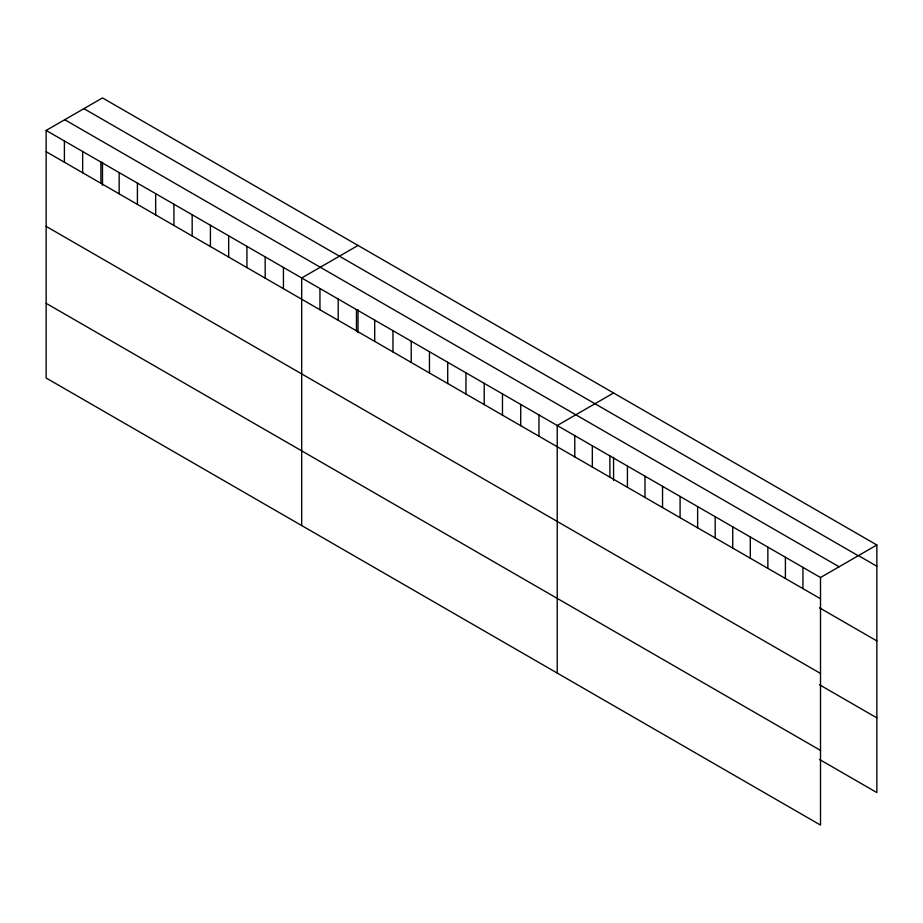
<?xml version="1.0" encoding="UTF-8"?>
<svg xmlns="http://www.w3.org/2000/svg" width="923" height="923" viewBox="0 0 923 923"><rect width="100%" height="100%" fill="white"/><g stroke="black" fill="none" stroke-linecap="round" stroke-linejoin="round"><path stroke-width="1.38" d="M46.15 130.443L820.512 577.521L820.512 825.081L46.15 378.015L46.15 130.443L102.488 97.919L876.85 544.985L876.85 792.557L819.509 759.456M358.032 245.449L301.683 277.985L301.683 525.545M613.564 392.99L557.227 425.515L557.227 673.075M820.512 577.521L876.85 544.985M859.301 556.096L876.85 566.237M83.901 108.649L858.252 555.727M64.748 119.713L839.099 566.78M46.15 151.684L820.512 598.762M819.509 607.819L876.85 640.92M46.15 226.377L820.512 673.444M819.509 684.762L876.85 717.863M46.15 303.321L820.512 750.399M802.952 567.38L802.952 588.632M785.404 557.25L785.404 578.49M767.855 547.12L767.855 568.36M750.295 536.978L750.295 558.23M732.747 526.848L732.747 548.089M715.198 516.718L715.198 537.959M697.638 506.577L697.638 527.829M680.089 496.447L680.089 517.688M662.541 486.317L662.541 507.558M644.992 476.187L644.992 497.428M627.432 466.046L627.432 487.286M613.564 457.312L613.564 480.295M609.884 455.916L609.884 477.156M592.335 445.786L592.335 467.026M574.775 435.644L574.775 456.885M538.974 414.981L538.974 436.221M520.722 404.436L520.722 425.676M502.47 393.902L502.47 415.142M484.217 383.357L484.217 404.609M465.965 372.823L465.965 394.063M447.713 362.289L447.713 383.53M429.46 351.744L429.46 372.984M411.208 341.21L411.208 362.451M392.956 330.676L392.956 351.917M374.703 320.131L374.703 341.372M358.032 309.782L358.032 332.765M356.451 309.597L356.451 330.838M338.199 299.052L338.199 320.304M319.946 288.518L319.946 309.759M283.43 267.439L283.43 288.68M265.178 256.906L265.178 278.146M246.926 246.36L246.926 267.612M228.673 235.827L228.673 257.067M210.421 225.293L210.421 246.533M192.169 214.747L192.169 235.988M173.916 204.214L173.916 225.454M155.664 193.68L155.664 214.921M137.412 183.135L137.412 204.375M119.159 172.601L119.159 193.842M102.488 162.252L102.488 185.223M100.907 162.056L100.907 183.308M82.655 151.522L82.655 172.763M64.402 140.988L64.402 162.229"/></g></svg>
